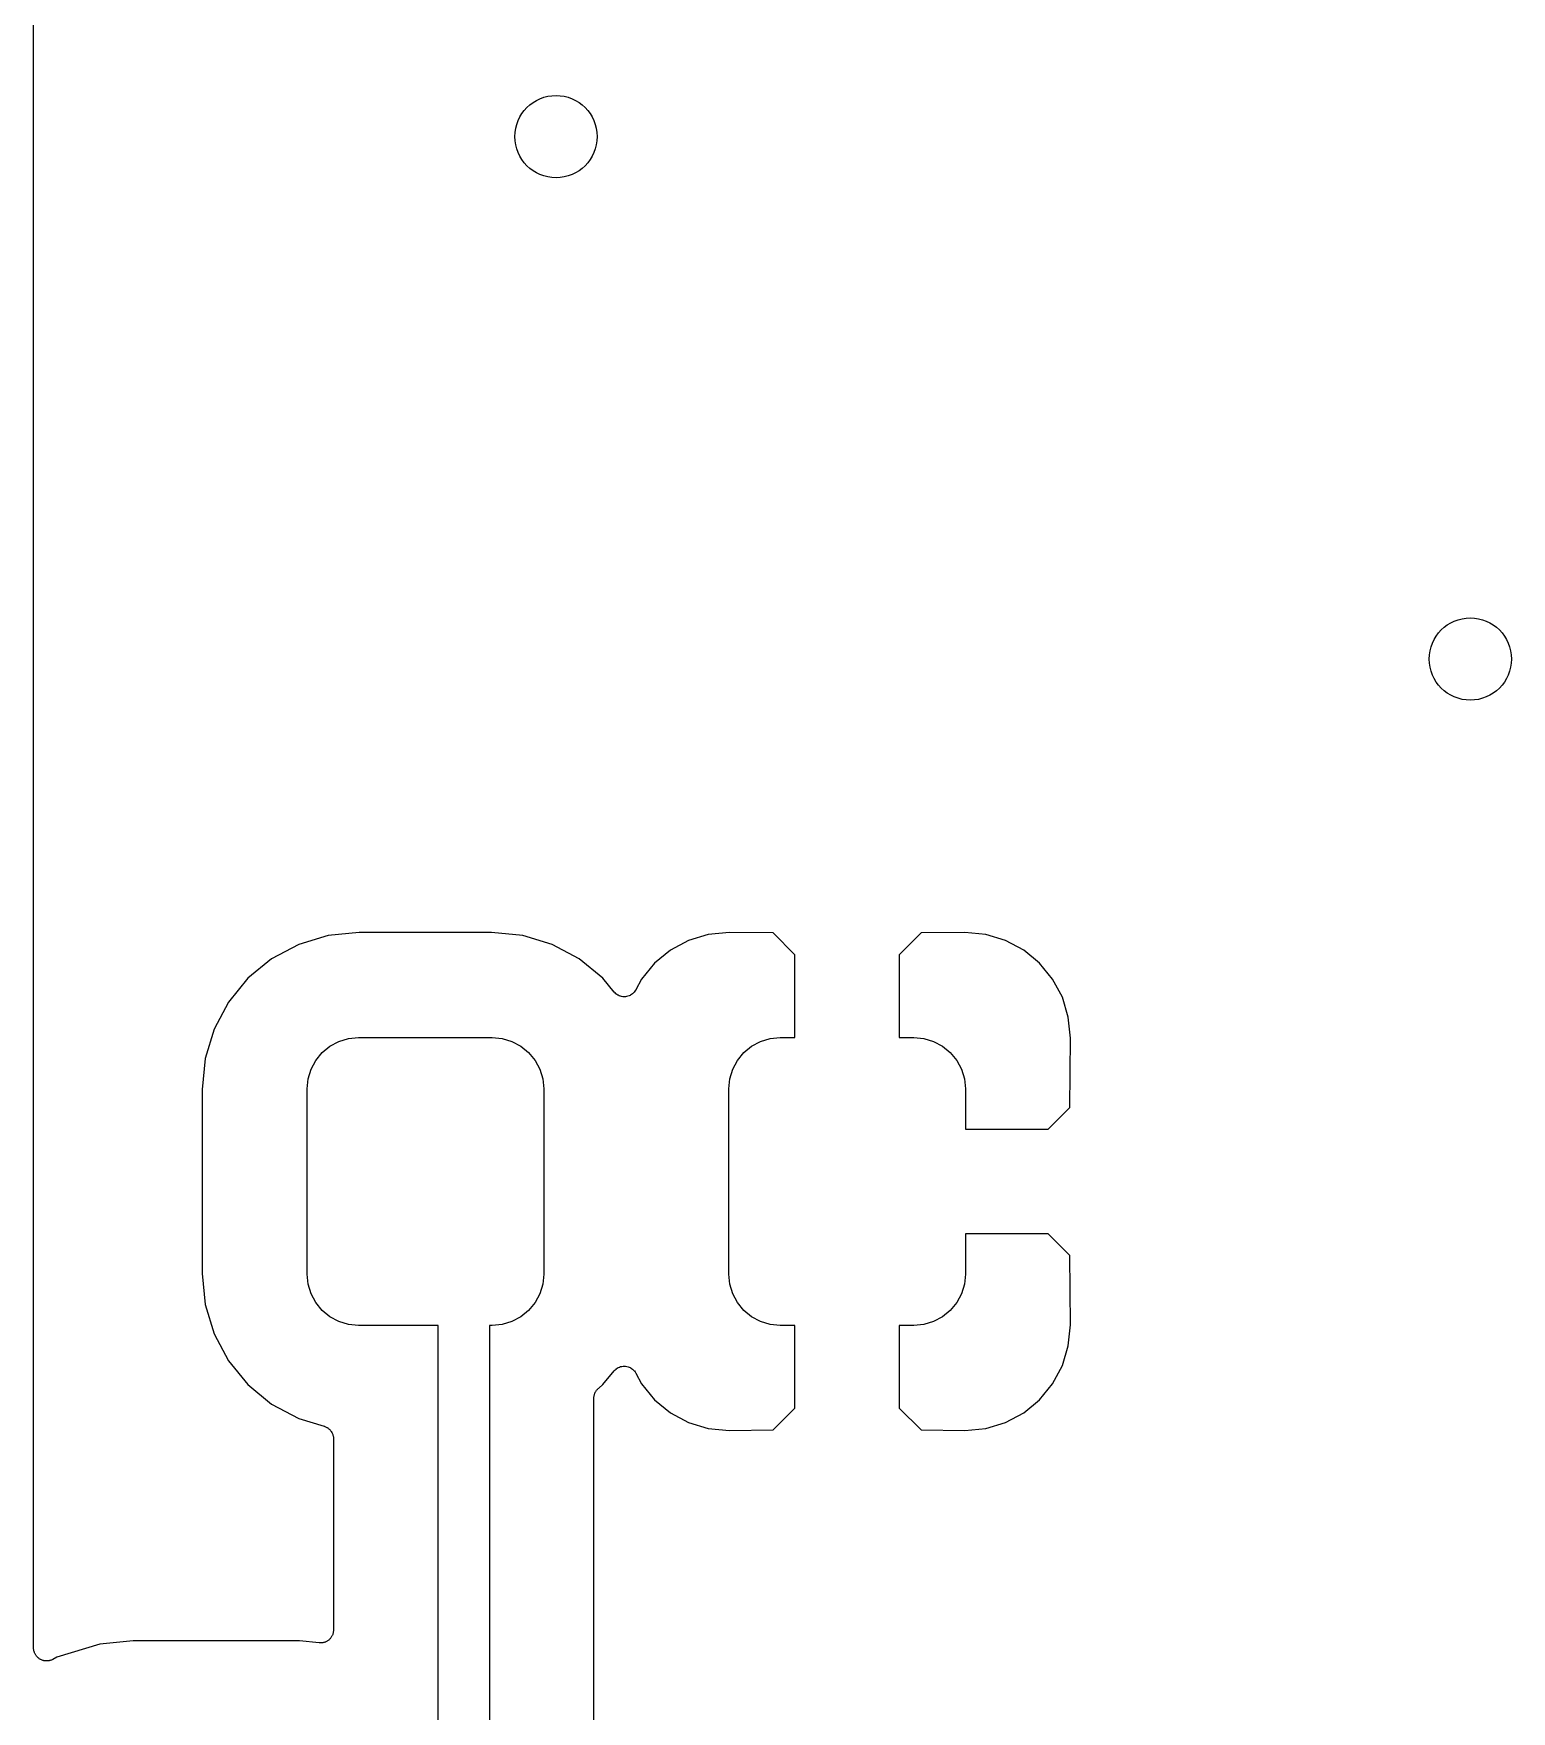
# Model space of a CAD drawing. Extents: x 1 to 139, y -76 to -1.
# Drawn here: x 0.64 to 7.82, y -57.19 to -49.03 of the extents above; entities that cross this region are included whole.
import ezdxf

# ---------------------------------------------------------------- set-up
doc = ezdxf.new("R2010")
doc.units = 0
doc.header["$MEASUREMENT"] = 0
doc.layers.add('BLACK', color=7, linetype='CONTINUOUS')

msp = doc.modelspace()

# ---------------------------------------------------------------- linework, layer by layer
at = {"layer": 'BLACK', "linetype": 'CONTINUOUS'}
for p, q in [((0.635, -56.8778), (0.635, -6.16231)), ((2.06664, -53.4142), (1.92398, -53.4574)), ((2.21812, -53.3992), (2.06664, -53.4142)), ((2.86188, -53.3992), (2.21812, -53.3992)), ((3.01336, -53.4142), (2.86188, -53.3992)), ((3.15602, -53.4574), (3.01336, -53.4142)), ((3.91542, -53.4093), (3.81966, -53.4384)), ((4.01775, -53.3993), (3.91542, -53.4093)), ((4.23002, -53.4017), (4.01775, -53.3993)), ((4.336, -53.5077), (4.23002, -53.4017)), ((4.94998, -53.4017), (4.844, -53.5077)), ((5.16225, -53.3993), (4.94998, -53.4017)), ((5.26458, -53.4093), (5.16225, -53.3993)), ((5.36035, -53.4384), (5.26458, -53.4093)), ((1.92398, -53.4574), (1.79251, -53.5277)), ((3.28749, -53.5277), (3.15602, -53.4574)), ((3.7314, -53.4856), (3.65405, -53.5491)), ((3.81966, -53.4384), (3.7314, -53.4856)), ((4.336, -53.91), (4.336, -53.5077)), ((4.844, -53.5077), (4.844, -53.91)), ((5.4486, -53.4856), (5.36035, -53.4384)), ((5.52595, -53.5491), (5.4486, -53.4856)), ((1.79251, -53.5277), (1.67727, -53.6223)), ((3.40273, -53.6223), (3.28749, -53.5277)), ((3.65405, -53.5491), (3.59057, -53.6264)), ((5.58943, -53.6264), (5.52595, -53.5491)), ((1.67727, -53.6223), (1.5827, -53.7375)), ((3.45753, -53.6891), (3.40273, -53.6223)), ((3.59057, -53.6264), (3.56262, -53.6787)), ((5.6366, -53.7147), (5.58943, -53.6264)), ((1.5827, -53.7375), (1.51243, -53.869)), ((3.46184, -53.6934), (3.45753, -53.6891)), ((3.46603, -53.6976), (3.46184, -53.6934)), ((3.46617, -53.6977), (3.46603, -53.6976)), ((3.46629, -53.6978), (3.46617, -53.6977)), ((3.47141, -53.7013), (3.46629, -53.6978)), ((3.47629, -53.7046), (3.47141, -53.7013)), ((3.47644, -53.7046), (3.47629, -53.7046)), ((3.47658, -53.7047), (3.47644, -53.7046)), ((3.48214, -53.707), (3.47658, -53.7047)), ((3.4877, -53.7094), (3.48214, -53.707)), ((3.48787, -53.7094), (3.4877, -53.7094)), ((3.48802, -53.7095), (3.48787, -53.7094)), ((3.49377, -53.7106), (3.48802, -53.7095)), ((3.49984, -53.7119), (3.49377, -53.7106)), ((3.50001, -53.7119), (3.49984, -53.7119)), ((3.50017, -53.7119), (3.50001, -53.7119)), ((3.50617, -53.712), (3.50017, -53.7119)), ((3.51223, -53.712), (3.50617, -53.712)), ((3.51239, -53.712), (3.51223, -53.712)), ((3.51256, -53.712), (3.51239, -53.712)), ((3.51842, -53.7109), (3.51256, -53.712)), ((3.52441, -53.7097), (3.51842, -53.7109)), ((3.52457, -53.7097), (3.52441, -53.7097)), ((3.52473, -53.7096), (3.52457, -53.7097)), ((3.53019, -53.7074), (3.52473, -53.7096)), ((3.53591, -53.7051), (3.53019, -53.7074)), ((3.53605, -53.705), (3.53591, -53.7051)), ((3.5362, -53.705), (3.53605, -53.705)), ((3.54126, -53.7016), (3.5362, -53.705)), ((3.54629, -53.6983), (3.54126, -53.7016)), ((3.54641, -53.6982), (3.54629, -53.6983)), ((3.54655, -53.6981), (3.54641, -53.6982)), ((3.55088, -53.6939), (3.54655, -53.6981)), ((3.55517, -53.6897), (3.55088, -53.6939)), ((3.55526, -53.6896), (3.55517, -53.6897)), ((3.55538, -53.6894), (3.55526, -53.6896)), ((3.55881, -53.6844), (3.55538, -53.6894)), ((3.56219, -53.6795), (3.55881, -53.6844)), ((3.56234, -53.6792), (3.56219, -53.6795)), ((3.56235, -53.6792), (3.56234, -53.6792)), ((3.56236, -53.6792), (3.56235, -53.6792)), ((3.56262, -53.6787), (3.56236, -53.6792)), ((5.66565, -53.8104), (5.6366, -53.7147)), ((5.67574, -53.9129), (5.66565, -53.8104)), ((1.51243, -53.869), (1.46915, -54.0116)), ((2.11933, -53.929), (2.16623, -53.9148)), ((2.16623, -53.9148), (2.215, -53.91)), ((2.215, -53.91), (2.865, -53.91)), ((2.865, -53.91), (2.91377, -53.9148)), ((2.91377, -53.9148), (2.96067, -53.929)), ((4.16933, -53.929), (4.21623, -53.9148)), ((4.21623, -53.9148), (4.265, -53.91)), ((4.265, -53.91), (4.336, -53.91)), ((4.844, -53.91), (4.915, -53.91)), ((4.915, -53.91), (4.96377, -53.9148)), ((4.96377, -53.9148), (5.01067, -53.929)), ((5.6732, -54.2501), (5.67574, -53.9129)), ((2.00713, -54.0211), (2.03822, -53.9832)), ((2.03822, -53.9832), (2.07611, -53.9521)), ((2.07611, -53.9521), (2.11933, -53.929)), ((2.96067, -53.929), (3.00389, -53.9521)), ((3.00389, -53.9521), (3.04178, -53.9832)), ((3.04178, -53.9832), (3.07287, -54.0211)), ((4.05713, -54.0211), (4.08822, -53.9832)), ((4.08822, -53.9832), (4.12611, -53.9521)), ((4.12611, -53.9521), (4.16933, -53.929)), ((5.01067, -53.929), (5.05389, -53.9521)), ((5.05389, -53.9521), (5.09178, -53.9832)), ((5.09178, -53.9832), (5.12287, -54.0211)), ((1.46915, -54.0116), (1.45423, -54.1631)), ((1.9698, -54.1112), (1.98403, -54.0643)), ((1.98403, -54.0643), (2.00713, -54.0211)), ((3.07287, -54.0211), (3.09597, -54.0643)), ((3.09597, -54.0643), (3.1102, -54.1112)), ((4.0198, -54.1112), (4.03403, -54.0643)), ((4.03403, -54.0643), (4.05713, -54.0211)), ((5.12287, -54.0211), (5.14597, -54.0643)), ((5.14597, -54.0643), (5.1602, -54.1112)), ((1.45423, -54.1631), (1.45423, -55.0569)), ((1.965, -54.16), (1.9698, -54.1112)), ((1.965, -55.06), (1.965, -54.16)), ((3.1102, -54.1112), (3.115, -54.16)), ((3.115, -54.16), (3.115, -55.06)), ((4.015, -54.16), (4.0198, -54.1112)), ((4.015, -55.06), (4.015, -54.16)), ((5.1602, -54.1112), (5.165, -54.16)), ((5.165, -54.16), (5.165, -54.356)), ((5.56732, -54.356), (5.6732, -54.2501)), ((5.165, -54.356), (5.56732, -54.356)), ((5.165, -54.864), (5.165, -55.06)), ((5.56732, -54.864), (5.165, -54.864)), ((5.6732, -54.9699), (5.56732, -54.864)), ((5.67574, -55.3071), (5.6732, -54.9699)), ((1.45423, -55.0569), (1.46915, -55.2084)), ((1.9698, -55.1088), (1.965, -55.06)), ((3.115, -55.06), (3.1102, -55.1088)), ((4.0198, -55.1088), (4.015, -55.06)), ((5.165, -55.06), (5.1602, -55.1088)), ((1.98403, -55.1557), (1.9698, -55.1088)), ((3.1102, -55.1088), (3.09597, -55.1557)), ((4.03403, -55.1557), (4.0198, -55.1088)), ((5.1602, -55.1088), (5.14597, -55.1557)), ((1.46915, -55.2084), (1.51243, -55.351)), ((2.00713, -55.1989), (1.98403, -55.1557)), ((2.03822, -55.2368), (2.00713, -55.1989)), ((3.07287, -55.1989), (3.04178, -55.2368)), ((3.09597, -55.1557), (3.07287, -55.1989)), ((4.05713, -55.1989), (4.03403, -55.1557)), ((4.08822, -55.2368), (4.05713, -55.1989)), ((5.12287, -55.1989), (5.09178, -55.2368)), ((5.14597, -55.1557), (5.12287, -55.1989)), ((2.07611, -55.2679), (2.03822, -55.2368)), ((2.11933, -55.291), (2.07611, -55.2679)), ((2.16623, -55.3052), (2.11933, -55.291)), ((2.215, -55.31), (2.16623, -55.3052)), ((2.91377, -55.3052), (2.865, -55.31)), ((2.96067, -55.291), (2.91377, -55.3052)), ((3.00389, -55.2679), (2.96067, -55.291)), ((3.04178, -55.2368), (3.00389, -55.2679)), ((4.12611, -55.2679), (4.08822, -55.2368)), ((4.16933, -55.291), (4.12611, -55.2679)), ((4.21623, -55.3052), (4.16933, -55.291)), ((4.265, -55.31), (4.21623, -55.3052)), ((4.96377, -55.3052), (4.915, -55.31)), ((5.01067, -55.291), (4.96377, -55.3052)), ((5.05389, -55.2679), (5.01067, -55.291)), ((5.09178, -55.2368), (5.05389, -55.2679)), ((5.66565, -55.4096), (5.67574, -55.3071)), ((1.51243, -55.351), (1.5827, -55.4825)), ((2.6013, -55.31), (2.215, -55.31)), ((2.6013, -57.827), (2.6013, -55.31)), ((2.865, -55.31), (2.8513, -55.31)), ((2.8513, -55.31), (2.8513, -57.9459)), ((4.336, -55.31), (4.265, -55.31)), ((4.336, -55.7123), (4.336, -55.31)), ((4.915, -55.31), (4.844, -55.31)), ((4.844, -55.31), (4.844, -55.7123)), ((5.6366, -55.5053), (5.66565, -55.4096)), ((1.5827, -55.4825), (1.67727, -55.5977)), ((3.40272, -55.5977), (3.45753, -55.5309)), ((3.45753, -55.5309), (3.45788, -55.5305)), ((3.45788, -55.5305), (3.45788, -55.5305)), ((3.45788, -55.5305), (3.45789, -55.5305)), ((3.45789, -55.5305), (3.45809, -55.5303)), ((3.45809, -55.5303), (3.46238, -55.5261)), ((3.46238, -55.5261), (3.46672, -55.5218)), ((3.46672, -55.5218), (3.46686, -55.5217)), ((3.46686, -55.5217), (3.46698, -55.5216)), ((3.46698, -55.5216), (3.47197, -55.5184)), ((3.47197, -55.5184), (3.47707, -55.515)), ((3.47707, -55.515), (3.47722, -55.515)), ((3.47722, -55.515), (3.47737, -55.5149)), ((3.47737, -55.5149), (3.48301, -55.5126)), ((3.48301, -55.5126), (3.48855, -55.5104)), ((3.48855, -55.5104), (3.48872, -55.5103)), ((3.48872, -55.5103), (3.48887, -55.5103)), ((3.48887, -55.5103), (3.49484, -55.5091)), ((3.49484, -55.5091), (3.50072, -55.508)), ((3.50072, -55.508), (3.50089, -55.508)), ((3.50089, -55.508), (3.50105, -55.508)), ((3.50105, -55.508), (3.50707, -55.508)), ((3.50707, -55.508), (3.51311, -55.5081)), ((3.51311, -55.5081), (3.51328, -55.5081)), ((3.51328, -55.5081), (3.51344, -55.5081)), ((3.51344, -55.5081), (3.51938, -55.5093)), ((3.51938, -55.5093), (3.52526, -55.5105)), ((3.52526, -55.5105), (3.52541, -55.5106)), ((3.52541, -55.5106), (3.52558, -55.5106)), ((3.52558, -55.5106), (3.53116, -55.513)), ((3.53116, -55.513), (3.53669, -55.5153)), ((3.53669, -55.5153), (3.53683, -55.5154)), ((3.53683, -55.5154), (3.53699, -55.5155)), ((3.53699, -55.5155), (3.54193, -55.5188)), ((3.54193, -55.5188), (3.54698, -55.5222)), ((3.54698, -55.5222), (3.5471, -55.5223)), ((3.5471, -55.5223), (3.54724, -55.5224)), ((3.54724, -55.5224), (3.55141, -55.5267)), ((3.55141, -55.5267), (3.55573, -55.531)), ((3.55573, -55.531), (3.55583, -55.5311)), ((3.55583, -55.5311), (3.55594, -55.5312)), ((3.55594, -55.5312), (3.55921, -55.5362)), ((3.55921, -55.5362), (3.56262, -55.5413)), ((3.56262, -55.5413), (3.59057, -55.5936)), ((5.58943, -55.5936), (5.6366, -55.5053)), ((1.67727, -55.5977), (1.79251, -55.6923)), ((3.36578, -55.6359), (3.36685, -55.6334)), ((3.36685, -55.6334), (3.36876, -55.6305)), ((3.36876, -55.6305), (3.3704, -55.6275)), ((3.3704, -55.6275), (3.3722, -55.6254)), ((3.3722, -55.6254), (3.37375, -55.6231)), ((3.37375, -55.6231), (3.37617, -55.6207)), ((3.37617, -55.6207), (3.37837, -55.618)), ((3.37837, -55.618), (3.38055, -55.6163)), ((3.38055, -55.6163), (3.38252, -55.6143)), ((3.38252, -55.6143), (3.40272, -55.5977)), ((3.59057, -55.5936), (3.65405, -55.6709)), ((5.52595, -55.6709), (5.58943, -55.5936)), ((1.79251, -55.6923), (1.92398, -55.7626)), ((3.3593, -55.6634), (3.35931, -55.6625)), ((3.3593, -57.9178), (3.3593, -55.6634)), ((3.35931, -55.6625), (3.35962, -55.6597)), ((3.35962, -55.6597), (3.35963, -55.657)), ((3.35963, -55.657), (3.36031, -55.6536)), ((3.36031, -55.6536), (3.36069, -55.6502)), ((3.36069, -55.6502), (3.36153, -55.6475)), ((3.36153, -55.6475), (3.36208, -55.6448)), ((3.36208, -55.6448), (3.3634, -55.6416)), ((3.3634, -55.6416), (3.36443, -55.6384)), ((3.36443, -55.6384), (3.36578, -55.6359)), ((3.65405, -55.6709), (3.7314, -55.7344)), ((4.23002, -55.8183), (4.336, -55.7123)), ((4.844, -55.7123), (4.94998, -55.8183)), ((5.4486, -55.7344), (5.52595, -55.6709)), ((1.92398, -55.7626), (2.04823, -55.8003)), ((3.7314, -55.7344), (3.81966, -55.7816)), ((3.81966, -55.7816), (3.91542, -55.8106)), ((5.26458, -55.8106), (5.36035, -55.7816)), ((5.36035, -55.7816), (5.4486, -55.7344)), ((2.04823, -55.8003), (2.04908, -55.8005)), ((2.04908, -55.8005), (2.0517, -55.8017)), ((2.0517, -55.8017), (2.05441, -55.8025)), ((2.05441, -55.8025), (2.05737, -55.8041)), ((2.05737, -55.8041), (2.06046, -55.8054)), ((2.06046, -55.8054), (2.0628, -55.807)), ((2.0628, -55.807), (2.06531, -55.8084)), ((2.06531, -55.8084), (2.06791, -55.8105)), ((2.06791, -55.8105), (2.07068, -55.8124)), ((2.07068, -55.8124), (2.07266, -55.8145)), ((2.07266, -55.8145), (2.07486, -55.8163)), ((2.07486, -55.8163), (2.07699, -55.8189)), ((2.07699, -55.8189), (2.07934, -55.8213)), ((2.07934, -55.8213), (2.0809, -55.8237)), ((2.0809, -55.8237), (2.08269, -55.8259)), ((2.08269, -55.8259), (2.08427, -55.8289)), ((2.08427, -55.8289), (2.08611, -55.8317)), ((2.08611, -55.8317), (2.08717, -55.8343)), ((2.08717, -55.8343), (2.08851, -55.8368)), ((2.08851, -55.8368), (2.08948, -55.8401)), ((2.08948, -55.8401), (2.09074, -55.8432)), ((2.09074, -55.8432), (2.09127, -55.846)), ((2.09127, -55.846), (2.09209, -55.8487)), ((2.09209, -55.8487), (2.09242, -55.852)), ((2.09242, -55.852), (2.09305, -55.8554)), ((2.09305, -55.8554), (2.09302, -55.8582)), ((2.09302, -55.8582), (2.0933, -55.861)), ((2.0933, -55.861), (2.0933, -56.7902)), ((3.91542, -55.8106), (4.01775, -55.8207)), ((4.01775, -55.8207), (4.23002, -55.8183)), ((4.94998, -55.8183), (5.16225, -55.8207)), ((5.16225, -55.8207), (5.26458, -55.8106)), ((1.11957, -56.844), (0.9568, -56.86)), ((1.92843, -56.844), (1.11957, -56.844)), ((2.02358, -56.8534), (1.92843, -56.844)), ((2.02648, -56.8534), (2.02358, -56.8534)), ((2.02936, -56.8537), (2.02648, -56.8534)), ((2.03265, -56.8534), (2.02936, -56.8537)), ((2.03597, -56.8534), (2.03265, -56.8534)), ((2.03882, -56.8528), (2.03597, -56.8534)), ((2.0417, -56.8526), (2.03882, -56.8528)), ((2.04487, -56.8516), (2.0417, -56.8526)), ((2.04813, -56.851), (2.04487, -56.8516)), ((2.05081, -56.8499), (2.04813, -56.851)), ((2.05359, -56.8491), (2.05081, -56.8499)), ((2.05653, -56.8475), (2.05359, -56.8491)), ((2.05959, -56.8463), (2.05653, -56.8475)), ((2.062, -56.8447), (2.05959, -56.8463)), ((2.06457, -56.8433), (2.062, -56.8447)), ((2.06715, -56.8412), (2.06457, -56.8433)), ((2.06991, -56.8394), (2.06715, -56.8412)), ((2.07197, -56.8374), (2.06991, -56.8394)), ((2.07423, -56.8355), (2.07197, -56.8374)), ((2.07636, -56.833), (2.07423, -56.8355)), ((2.07871, -56.8307), (2.07636, -56.833)), ((2.08033, -56.8283), (2.07871, -56.8307)), ((2.0822, -56.8261), (2.08033, -56.8283)), ((2.08379, -56.8231), (2.0822, -56.8261)), ((2.08564, -56.8204), (2.08379, -56.8231)), ((2.08677, -56.8177), (2.08564, -56.8204)), ((2.08817, -56.8152), (2.08677, -56.8177)), ((2.08917, -56.812), (2.08817, -56.8152)), ((2.09045, -56.809), (2.08917, -56.812)), ((2.09104, -56.8061), (2.09045, -56.809)), ((2.09191, -56.8034), (2.09104, -56.8061)), ((2.09228, -56.8001), (2.09191, -56.8034)), ((2.09295, -56.7968), (2.09228, -56.8001)), ((2.09297, -56.794), (2.09295, -56.7968)), ((2.09329, -56.7911), (2.09297, -56.794)), ((2.0933, -56.7902), (2.09329, -56.7911)), ((0.63529, -56.8807), (0.635, -56.8778)), ((0.63527, -56.8837), (0.63529, -56.8807)), ((0.63589, -56.8869), (0.63527, -56.8837)), ((0.63621, -56.8901), (0.63589, -56.8869)), ((0.63706, -56.893), (0.63621, -56.8901)), ((0.63762, -56.8959), (0.63706, -56.893)), ((0.63885, -56.8989), (0.63762, -56.8959)), ((0.63979, -56.902), (0.63885, -56.8989)), ((0.64118, -56.9046), (0.63979, -56.902)), ((0.64229, -56.9074), (0.64118, -56.9046)), ((0.64408, -56.9101), (0.64229, -56.9074)), ((0.64561, -56.913), (0.64408, -56.9101)), ((0.64747, -56.9152), (0.64561, -56.913)), ((0.6491, -56.9177), (0.64747, -56.9152)), ((0.65139, -56.92), (0.6491, -56.9177)), ((0.65344, -56.9226), (0.65139, -56.92)), ((0.65572, -56.9244), (0.65344, -56.9226)), ((0.65779, -56.9265), (0.65572, -56.9244)), ((0.66048, -56.9284), (0.65779, -56.9265)), ((0.66299, -56.9305), (0.66048, -56.9284)), ((0.66559, -56.9319), (0.66299, -56.9305)), ((0.66803, -56.9335), (0.66559, -56.9319)), ((0.67103, -56.9348), (0.66803, -56.9335)), ((0.67389, -56.9363), (0.67103, -56.9348)), ((0.67671, -56.9372), (0.67389, -56.9363)), ((0.67943, -56.9384), (0.67671, -56.9372)), ((0.68263, -56.9391), (0.67943, -56.9384)), ((0.68573, -56.94), (0.68263, -56.9391)), ((0.68866, -56.9403), (0.68573, -56.94)), ((0.69156, -56.9409), (0.68866, -56.9403)), ((0.70715, -56.9405), (0.70395, -56.9411)), ((0.7104, -56.9402), (0.70715, -56.9405)), ((0.71324, -56.9394), (0.7104, -56.9402)), ((0.71614, -56.9388), (0.71324, -56.9394)), ((0.71916, -56.9376), (0.71614, -56.9388)), ((0.72229, -56.9367), (0.71916, -56.9376)), ((0.7249, -56.9353), (0.72229, -56.9367)), ((0.72765, -56.9342), (0.7249, -56.9353)), ((0.72843, -56.9338), (0.72765, -56.9342)), ((0.74794, -56.9234), (0.72843, -56.9338)), ((0.9568, -56.86), (0.74794, -56.9234)), ((0.69482, -56.941), (0.69156, -56.9409)), ((0.69806, -56.9413), (0.69482, -56.941)), ((0.701, -56.941), (0.69806, -56.9413)), ((0.70395, -56.9411), (0.701, -56.941))]:
    msp.add_line(p, q, dxfattribs=at)
at = {"layer": 'BLACK'}
for centre in [(3.175, -49.53), (7.62, -52.07)]:
    msp.add_circle(centre, 0.2, dxfattribs=at)

doc.saveas('drawing.dxf')
